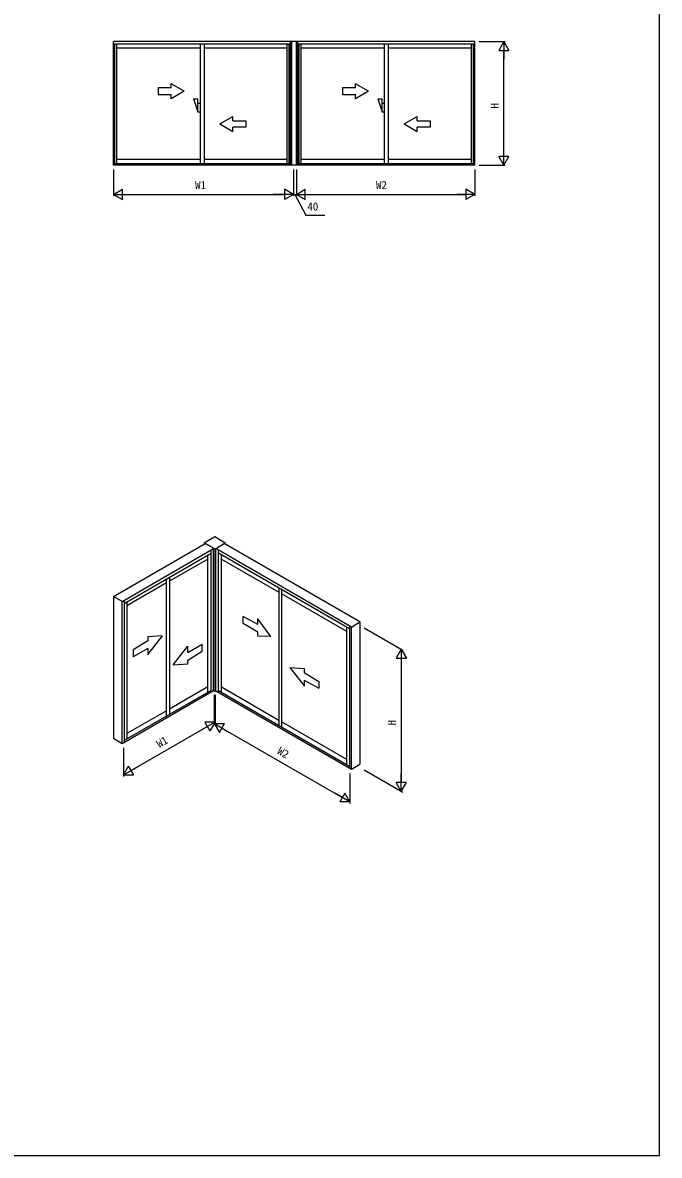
# Model space of a CAD drawing. Units: millimetres, scale not verified. Extents: x -438 to 438, y -681 to 679.
# Drawn here: x 0 to 438, y -681 to 97 of the extents above; entities that cross this region are included whole.
import ezdxf
from ezdxf.enums import TextEntityAlignment as Align

# ---------------------------------------------------------------- set-up
doc = ezdxf.new("R2010")
doc.units = ezdxf.units.MM
doc.header["$LTSCALE"] = 4
for name, color, linetype in [('0-5_YKK_A1', 4, 'Continuous'), ('0-6_YKK_D', 6, 'Continuous'), ('0-7_YKK_ZWAK', 7, 'Continuous')]:
    doc.layers.add(name, color=color, linetype=linetype)
doc.styles.add('ＭＳ ゴシック', font='')
doc.styles.get('ＭＳ ゴシック').set_extended_font_data('MS Gothic')

msp = doc.modelspace()

# ---------------------------------------------------------------- linework, layer by layer
at = {"layer": '0-5_YKK_A1'}
for p, q in [((62.9, -0.933), (62.9, 84)), ((185.426, 84), (62.9, 84)), ((184.415, 82.276), (62.9, 82.276)), ((63.702, 0.117), (63.702, 82.276)), ((65.074, 0.117), (65.074, 82.276)), ((122.29, 79.502), (65.074, 79.502)), ((122.29, 82.276), (122.289, 0.117)), ((125.026, 82.276), (125.025, 0.117)), ((182.241, 79.502), (125.026, 79.502)), ((182.241, 0.117), (182.241, 82.275)), ((183.612, 0.116), (183.613, 82.275)), ((184.415, -0.933), (184.415, 84)), ((185.426, -0.933), (185.427, 84)), ((311.027, 83.999), (185.427, 84)), ((188.5, -0.933), (188.5, 84)), ((189.512, -0.933), (189.512, 84)), ((311.027, 82.276), (189.512, 82.276)), ((190.314, 0.117), (190.314, 82.276)), ((191.686, 0.117), (191.686, 82.276)), ((248.901, 79.502), (191.686, 79.502)), ((248.901, 82.276), (248.901, 0.117)), ((251.637, 82.276), (251.637, 0.117)), ((308.853, 79.502), (251.637, 79.502)), ((308.852, 0.117), (308.853, 82.275)), ((310.224, 0.116), (310.225, 82.275)), ((311.026, -0.933), (311.027, 84)), ((111.476, 49.892), (102.481, 55.086)), ((102.481, 52.141), (102.481, 55.086)), ((238.088, 49.892), (229.092, 55.086)), ((229.092, 52.141), (229.092, 55.086)), ((111.476, 49.892), (102.481, 44.699)), ((102.481, 44.699), (102.481, 47.643)), ((238.088, 49.892), (229.092, 44.699)), ((229.092, 44.699), (229.092, 47.643)), ((117.791, 44.645), (120.79, 44.645)), ((117.791, 44.645), (120.79, 35.649)), ((120.79, 35.649), (120.79, 44.645)), ((120.79, 41.646), (122.289, 41.646)), ((244.403, 44.645), (247.401, 44.645)), ((244.403, 44.645), (247.401, 35.649)), ((247.401, 35.649), (247.401, 44.645)), ((247.401, 41.646), (248.901, 41.646)), ((120.79, 35.649), (122.289, 35.649)), ((135.839, 27.403), (144.834, 32.597)), ((144.834, 29.652), (144.834, 32.597)), ((247.401, 35.649), (248.901, 35.649)), ((262.451, 27.403), (271.446, 32.597)), ((271.446, 29.652), (271.446, 32.597)), ((135.839, 27.403), (144.834, 22.21)), ((144.834, 22.21), (144.834, 25.154)), ((262.451, 27.403), (271.446, 22.21)), ((271.446, 22.21), (271.446, 25.154)), ((184.415, 0.117), (62.9, 0.117)), ((122.289, 3.003), (65.074, 3.003)), ((182.241, 3.003), (125.025, 3.003)), ((311.026, 0.117), (189.512, 0.117)), ((248.901, 3.003), (191.686, 3.003)), ((308.852, 3.003), (251.637, 3.003)), ((185.426, -0.933), (62.9, -0.933)), ((311.026, -0.933), (185.426, -0.933)), ((125.1, -260.354), (132.357, -256)), ((132.357, -256), (139.615, -260.354)), ((62.9, -297.123), (125.828, -260.792)), ((132.357, -264.709), (125.1, -260.354)), ((125.1, -260.354), (125.1, -261.212)), ((125.1, -260.354), (125.1, -261.212)), ((131.628, -361.906), (131.628, -264.271)), ((132.357, -264.709), (139.615, -260.354)), ((133.086, -361.906), (133.086, -264.271)), ((232.125, -314.623), (138.886, -260.792)), ((139.615, -260.354), (139.615, -261.213)), ((70.1, -301.849), (129.844, -267.356)), ((127.643, -271.431), (101.303, -286.638)), ((127.643, -362.876), (127.643, -268.627)), ((129.844, -362.994), (129.844, -265.359)), ((132.357, -264.709), (132.357, -362.384)), ((134.87, -362.994), (134.87, -265.359)), ((224.925, -319.349), (134.87, -267.356)), ((137.071, -362.876), (137.071, -268.627)), ((137.071, -271.431), (176.402, -294.138)), ((99.287, -287.802), (72.095, -303.501)), ((99.287, -379.248), (99.287, -284.998)), ((101.303, -283.834), (101.303, -378.084)), ((176.402, -291.334), (176.402, -385.584)), ((178.418, -386.748), (178.418, -292.498)), ((178.418, -295.302), (222.93, -321.001)), ((62.9, -297.123), (62.9, -394.757)), ((68.7, -300.603), (62.9, -297.123)), ((70.1, -299.794), (70.1, -397.429)), ((72.095, -300.697), (72.095, -394.947)), ((152.033, -315.589), (152.033, -310.787)), ((161.969, -316.481), (152.033, -310.787)), ((161.969, -316.481), (161.969, -312.165)), ((171.021, -324.523), (162.04, -312.462)), ((222.93, -318.197), (222.93, -412.447)), ((224.925, -317.295), (224.925, -414.929)), ((86.326, -324.861), (86.325, -327.605)), ((96.177, -324.27), (86.326, -324.861)), ((96.247, -324.266), (86.397, -336.821)), ((170.951, -324.519), (161.969, -324.422)), ((86.325, -327.605), (76.39, -333.694)), ((86.325, -332.803), (76.39, -338.496)), ((76.39, -333.694), (76.39, -338.496)), ((86.325, -332.803), (86.325, -337.118)), ((103.894, -344.106), (113.744, -331.551)), ((113.815, -335.57), (123.751, -329.876)), ((113.815, -335.57), (113.815, -331.254)), ((123.751, -334.678), (123.751, -329.876)), ((183.982, -345.991), (193.831, -358.546)), ((184.051, -345.995), (193.903, -346.586)), ((193.903, -354.528), (193.903, -358.843)), ((193.903, -354.528), (203.838, -360.222)), ((203.838, -355.419), (203.838, -360.222)), ((131.628, -361.906), (68.7, -398.237)), ((129.844, -361.606), (70.1, -396.098)), ((127.643, -359.283), (101.303, -374.49)), ((132.357, -362.384), (131.628, -361.947)), ((132.357, -362.384), (133.086, -361.947)), ((133.086, -361.906), (226.325, -415.737)), ((134.87, -361.606), (224.925, -413.599)), ((137.071, -359.283), (176.402, -381.99)), ((99.287, -375.654), (72.095, -391.353)), ((178.418, -383.154), (222.93, -408.853)), ((68.7, -398.237), (62.9, -394.757)), ((226.325, -415.737), (232.125, -412.258))]:
    msp.add_line(p, q, dxfattribs=at)
for points in [[(102.481, 52.141), (93.485, 52.141), (93.485, 47.643), (102.481, 47.643)], [(229.092, 52.141), (220.097, 52.141), (220.097, 47.643), (229.092, 47.643)], [(144.834, 29.652), (153.83, 29.652), (153.83, 25.154), (144.834, 25.154)], [(271.446, 29.652), (280.442, 29.652), (280.442, 25.154), (271.446, 25.154)], [(68.7, -398.237), (68.7, -300.603), (131.628, -264.271)], [(226.325, -415.737), (226.325, -318.103), (133.086, -264.271)], [(161.969, -324.422), (161.969, -321.678), (152.033, -315.589)], [(226.325, -318.103), (232.125, -314.623), (232.125, -412.258)], [(103.964, -344.102), (113.815, -343.511), (113.815, -340.767), (123.751, -334.678)], [(193.903, -346.586), (193.903, -349.33), (203.838, -355.419)]]:
    msp.add_lwpolyline(points, dxfattribs=at)
at = {"layer": '0-6_YKK_D'}
for p, q in [((314.027, 83.999), (332.027, 83.999)), ((331.027, 83.999), (327.527, 77.937)), ((327.527, 77.937), (334.527, 77.937)), ((331.027, 83.999), (334.527, 77.937)), ((331.027, 83.999), (331.027, 71.875)), ((331.027, 6.067), (331.027, 76.999)), ((331.027, -0.933), (331.027, 11.191)), ((331.027, -0.933), (327.527, 5.129)), ((334.527, 5.129), (327.527, 5.129)), ((331.027, -0.933), (334.527, 5.129)), ((62.9, -3.933), (62.9, -21.933)), ((186.45, -3.933), (186.45, -21.933)), ((186.45, -4.933), (186.45, -21.933)), ((188.5, -3.933), (188.5, -21.933)), ((188.5, -4.933), (188.5, -21.933)), ((311.026, -3.933), (311.026, -21.933)), ((314.027, -0.933), (332.027, -0.933)), ((62.9, -20.933), (68.962, -17.433)), ((62.9, -20.933), (68.962, -24.433)), ((62.9, -20.933), (75.024, -20.933)), ((68.962, -24.433), (68.962, -17.433)), ((69.9, -20.933), (179.45, -20.933)), ((179.45, -20.933), (172.45, -20.933)), ((186.45, -20.933), (174.326, -20.933)), ((186.45, -20.933), (174.326, -20.933)), ((186.45, -20.933), (180.388, -17.433)), ((180.388, -17.433), (180.388, -24.433)), ((186.45, -20.933), (180.388, -17.433)), ((180.388, -17.433), (180.388, -24.433)), ((186.45, -20.933), (180.388, -24.433)), ((186.45, -20.933), (180.388, -24.433)), ((186.45, -20.933), (188.5, -20.933)), ((186.45, -20.933), (188.5, -20.933)), ((188.5, -20.933), (194.562, -17.433)), ((188.5, -20.933), (194.562, -17.433)), ((188.5, -20.933), (194.562, -24.433)), ((188.5, -20.933), (200.624, -20.933)), ((188.5, -20.933), (194.562, -24.433)), ((188.5, -20.933), (200.624, -20.933)), ((194.562, -24.433), (194.562, -17.433)), ((194.562, -24.433), (194.562, -17.433)), ((195.5, -20.933), (304.026, -20.933)), ((195.5, -20.933), (202.5, -20.933)), ((311.026, -20.933), (298.902, -20.933)), ((311.026, -20.933), (304.964, -17.433)), ((304.964, -17.433), (304.964, -24.433)), ((311.026, -20.933), (304.964, -24.433)), ((235.125, -318.68), (261.546, -333.935)), ((260.546, -333.357), (257.046, -339.42)), ((260.546, -333.357), (264.046, -339.42)), ((260.546, -333.357), (260.546, -345.482)), ((257.046, -339.42), (264.046, -339.42)), ((260.546, -340.357), (260.546, -423.992)), ((132.104, -364.803), (132.104, -385.587)), ((132.628, -364.792), (132.628, -384.526)), ((75.762, -416.202), (126.566, -386.871)), ((132.628, -383.371), (122.128, -389.433)), ((132.628, -383.371), (125.628, -383.371)), ((125.628, -383.371), (129.128, -389.433)), ((132.628, -383.371), (129.128, -389.433)), ((132.104, -384.432), (135.604, -390.494)), ((132.104, -384.432), (139.104, -384.432)), ((132.104, -384.432), (142.604, -390.494)), ((135.604, -390.494), (139.104, -384.432)), ((138.166, -387.932), (219.263, -434.753)), ((69.7, -401.124), (69.7, -420.857)), ((69.7, -419.702), (73.2, -413.64)), ((69.7, -419.702), (80.2, -413.64)), ((69.7, -419.702), (76.7, -419.702)), ((76.7, -419.702), (73.2, -413.64)), ((225.325, -418.624), (225.325, -439.408)), ((235.125, -416.315), (261.546, -431.569)), ((260.546, -430.992), (260.546, -418.867)), ((260.546, -430.992), (257.046, -424.929)), ((264.046, -424.929), (257.046, -424.929)), ((260.546, -430.992), (264.046, -424.929)), ((225.325, -438.253), (214.825, -432.191)), ((221.825, -432.191), (218.325, -438.253)), ((225.325, -438.253), (221.825, -432.191)), ((225.325, -438.253), (218.325, -438.253))]:
    msp.add_line(p, q, dxfattribs=at)
msp.add_lwpolyline([(187.475, -20.933), (194.927, -35.202), (208.07, -35.202)], dxfattribs=at)
at = {"layer": '0-7_YKK_ZWAK'}
msp.add_lwpolyline([(-437.1, -681), (437.9, -681), (437.9, 644)], dxfattribs=at)

# ---------------------------------------------------------------- texts
at = {"layer": '0-6_YKK_D', "style": 'ＭＳ ゴシック'}
for s, rotation, p in [('H', 90, (329.027, 38.038)), ('H', 90, (258.546, -385.669)), ('W1', 30, (95.145, -402.702)), ('W2', 330, (174.049, -406.34))]:
    msp.add_text(s, height=5.499, rotation=rotation, dxfattribs=at).set_placement(p, align=Align.BOTTOM_LEFT)
for s, p in [('W1', (118.879, -18.933)), ('W2', (243.222, -18.933)), ('40', (196.044, -33.702))]:
    msp.add_text(s, height=5.499, dxfattribs=at).set_placement(p, align=Align.BOTTOM_LEFT)

doc.saveas('drawing.dxf')
